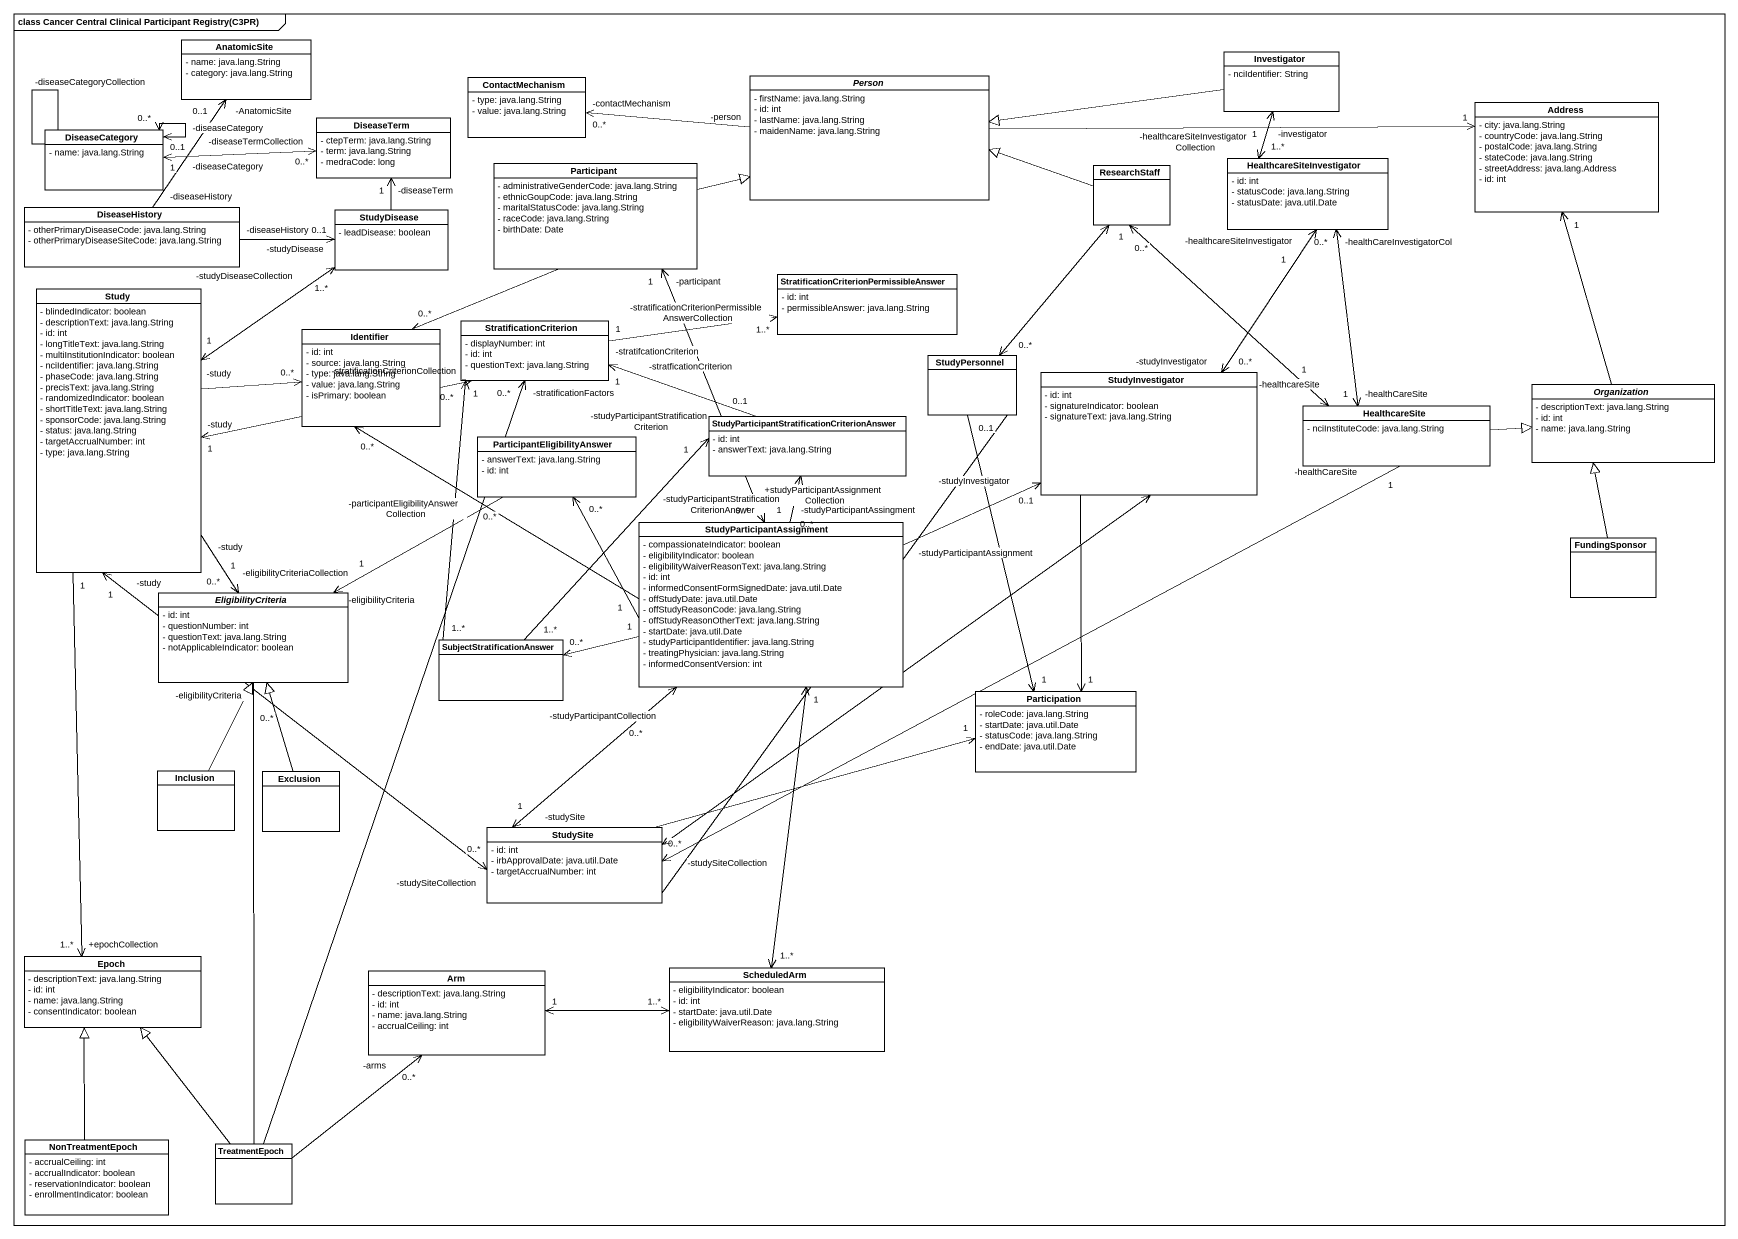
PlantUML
@startuml
mainframe class Cancer Central Clinical Participant Registry(C3PR)
hide circle
hide empty members
skinparam classAttributeIconSize 0
class AnatomicSite {
  - name: java.lang.String
  - category: java.lang.String
}
class Investigator {
  - nciIdentifier: String
}
class ContactMechanism {
  - type: java.lang.String
  - value: java.lang.String
}
abstract class "Person" as Person_ {
  - firstName: java.lang.String
  - id: int
  - lastName: java.lang.String
  - maidenName: java.lang.String
}
class DiseaseCategory {
  - name: java.lang.String
}
class DiseaseTerm {
  - ctepTerm: java.lang.String
  - term: java.lang.String
  - medraCode: long
}
class Address {
  - city: java.lang.String
  - countryCode: java.lang.String
  - postalCode: java.lang.String
  - stateCode: java.lang.String
  - streetAddress: java.lang.Address
  - id: int
}
class "Participant" as Participant_ {
  - administrativeGenderCode: java.lang.String
  - ethnicGoupCode: java.lang.String
  - maritalStatusCode: java.lang.String
  - raceCode: java.lang.String
  - birthDate: Date
}
class ResearchStaff
class HealthcareSiteInvestigator {
  - id: int
  - statusCode: java.lang.String
  - statusDate: java.util.Date
}
class DiseaseHistory {
  - otherPrimaryDiseaseCode: java.lang.String
  - otherPrimaryDiseaseSiteCode: java.lang.String
}
class StudyDisease {
  - leadDisease: boolean
}
class Study {
  - blindedIndicator: boolean
  - descriptionText: java.lang.String
  - id: int
  - longTitleText: java.lang.String
  - multiInstitutionIndicator: boolean
  - nciIdentifier: java.lang.String
  - phaseCode: java.lang.String
  - precisText: java.lang.String
  - randomizedIndicator: boolean
  - shortTitleText: java.lang.String
  - sponsorCode: java.lang.String
  - status: java.lang.String
  - targetAccrualNumber: int
  - type: java.lang.String
}
class "StratificationCriterionPermissibleAnswer" as StratificationCriterionPermi {
  - id: int
  - permissibleAnswer: java.lang.String
}
class Identifier {
  - id: int
  - source: java.lang.String
  - type: java.lang.String
  - value: java.lang.String
  - isPrimary: boolean
}
class StratificationCriterion {
  - displayNumber: int
  - id: int
  - questionText: java.lang.String
}
class StudyPersonnel
class StudyInvestigator {
  - id: int
  - signatureIndicator: boolean
  - signatureText: java.lang.String
}
class HealthcareSite {
  - nciInstituteCode: java.lang.String
}
abstract class Organization {
  - descriptionText: java.lang.String
  - id: int
  - name: java.lang.String
}
class ParticipantEligibilityAnswer {
  - answerText: java.lang.String
  - id: int
}
class "StudyParticipantStratificationCriterionAnswer" as StudyParticipantStratificati {
  - id: int
  - answerText: java.lang.String
}
class StudyParticipantAssignment {
  - compassionateIndicator: boolean
  - eligibilityIndicator: boolean
  - eligibilityWaiverReasonText: java.lang.String
  - id: int
  - informedConsentFormSignedDate: java.util.Date
  - offStudyDate: java.util.Date
  - offStudyReasonCode: java.lang.String
  - offStudyReasonOtherText: java.lang.String
  - startDate: java.util.Date
  - studyParticipantIdentifier: java.lang.String
  - treatingPhysician: java.lang.String
  - informedConsentVersion: int
}
class FundingSponsor
abstract class EligibilityCriteria {
  - id: int
  - questionNumber: int
  - questionText: java.lang.String
  - notApplicableIndicator: boolean
}
class SubjectStratificationAnswer
class Participation {
  - roleCode: java.lang.String
  - startDate: java.util.Date
  - statusCode: java.lang.String
  - endDate: java.util.Date
}
class Inclusion
class Exclusion
class StudySite {
  - id: int
  - irbApprovalDate: java.util.Date
  - targetAccrualNumber: int
}
class Epoch {
  - descriptionText: java.lang.String
  - id: int
  - name: java.lang.String
  - consentIndicator: boolean
}
class Arm {
  - descriptionText: java.lang.String
  - id: int
  - name: java.lang.String
  - accrualCeiling: int
}
class ScheduledArm {
  - eligibilityIndicator: boolean
  - id: int
  - startDate: java.util.Date
  - eligibilityWaiverReason: java.lang.String
}
class NonTreatmentEpoch {
  - accrualCeiling: int
  - accrualIndicator: boolean
  - reservationIndicator: boolean
  - enrollmentIndicator: boolean
}
class TreatmentEpoch
Investigator -left-|> Person_
Investigator "-investigator\n1" <--> "-healthcareSiteInvestigatorCollection\n1..*" HealthcareSiteInvestigator
Person_ "-person" -left-> "-contactMechanism\n0..*" ContactMechanism
Person_ -right-> "1" Address
DiseaseCategory -- DiseaseCategory
DiseaseCategory "-diseaseCategory\n0..1" <--> "-diseaseCategoryCollection\n0..*" DiseaseCategory
DiseaseCategory "-diseaseCategory\n1" <-right-> "-diseaseTermCollection\n0..*" DiseaseTerm
Participant_ -right-|> Person_
Participant_ --> "0..*" Identifier
ResearchStaff -left-|> Person_
ResearchStaff "1" <--> "0..*" StudyPersonnel
ResearchStaff "0..*" <--> "-healthcareSite\n1" HealthcareSite
HealthcareSiteInvestigator "-healthcareSiteInvestigator\n1" <--> "-studyInvestigator\n0..*" StudyInvestigator
HealthcareSiteInvestigator "-healthCareInvestigatorCol\n0..*" <--> "-healthCareSite\n1" HealthcareSite
DiseaseHistory "-diseaseHistory" -up-> "-AnatomicSite\n0..1" AnatomicSite
DiseaseHistory "-diseaseHistory" -right-> "-studyDisease\n0..1" StudyDisease
StudyDisease -up-> "-diseaseTerm\n1" DiseaseTerm
StudyDisease "-studyDiseaseCollection\n1..*" <--> "-study\n1" Study
Study -right-> "0..*" Identifier
Study "-study\n1" <-right-> "-stratificationCriterionCollection\n0..*" StratificationCriterion
Study "1" --> "+epochCollection\n1..*" Epoch
StratificationCriterion "-stratifcationCriterion\n1" -right-> "-stratificationCriterionPermissibleAnswerCollection\n1..*" StratificationCriterionPermi
StudyPersonnel "0..1" --> "1" Participation
StudyInvestigator --> "1" Participation
HealthcareSite -right-|> Organization
Organization -up-> "1" Address
ParticipantEligibilityAnswer "0..*" <-- "1" StudyParticipantAssignment
ParticipantEligibilityAnswer "-participantEligibilityAnswerCollection\n0..*" -left-> "-eligibilityCriteria\n1" EligibilityCriteria
StudyParticipantStratificati "-studyParticipantStratificationCriterion\n0..1" -left-> "-stratficationCriterion\n1" StratificationCriterion
StudyParticipantAssignment "+studyParticipantAssignmentCollection\n0..*" <-up-> "-participant\n1" Participant_
StudyParticipantAssignment -left-> "0..*" Identifier
StudyParticipantAssignment "-studyParticipantAssignment" -right-> "-studyInvestigator\n0..1" StudyInvestigator
StudyParticipantAssignment "-studyParticipantAssingment\n1" -up-> "-studyParticipantStratificationCriterionAnswer\n0..*" StudyParticipantStratificati
StudyParticipantAssignment "1" -left-> "0..*" SubjectStratificationAnswer
StudyParticipantAssignment "-studyParticipantCollection\n0..*" <--> "-studySite\n1" StudySite
StudyParticipantAssignment "1" <--> "1..*" ScheduledArm
FundingSponsor -up-|> Organization
EligibilityCriteria "-eligibilityCriteriaCollection\n0..*" <-up- "-study\n1" Study
EligibilityCriteria "-eligibilityCriteria\n0..*" -- TreatmentEpoch
SubjectStratificationAnswer "1..*" -up-> "1" StratificationCriterion
SubjectStratificationAnswer "1..*" -up-> "1" StudyParticipantStratificati
Inclusion -up-|> EligibilityCriteria
Exclusion -up-|> EligibilityCriteria
StudySite "-studySiteCollection\n0..*" <-up-> "-study\n1" Study
StudySite -up- StudyPersonnel
StudySite <-up-> StudyInvestigator
StudySite "-studySiteCollection\n0..*" <-right- "-healthCareSite\n1" HealthcareSite
StudySite -right-> "1" Participation
ScheduledArm "1..*" <-left-> "1" Arm
NonTreatmentEpoch -up-|> Epoch
TreatmentEpoch -up-> "-stratificationFactors\n0..*" StratificationCriterion
TreatmentEpoch -up-|> Epoch
TreatmentEpoch -up-> "-arms\n0..*" Arm
@enduml
